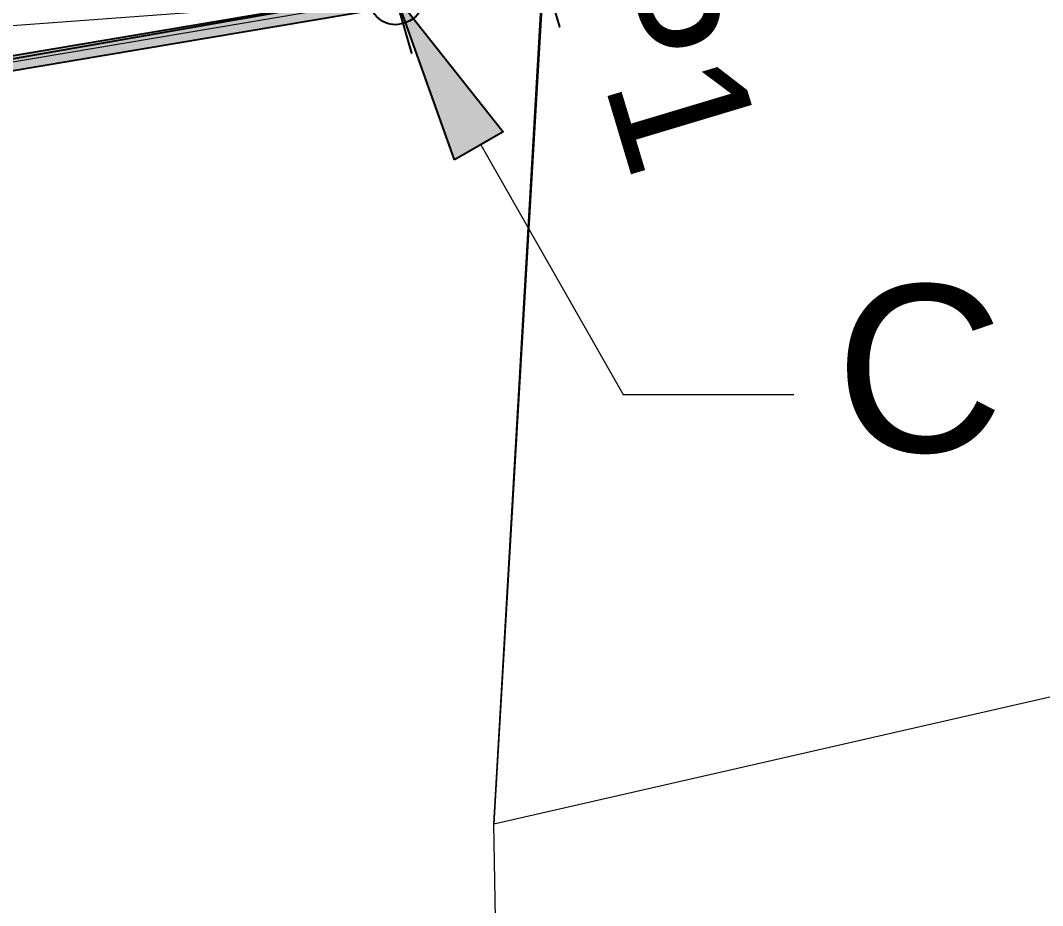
# Model space of a CAD drawing. Header units: millimetres. Extents: x 2928 to 3112, y 1220 to 1280.
# Drawn here: x 3001.741 to 3003.557, y 1260.569 to 1262.142 of the extents above; entities that cross this region are included whole.
import ezdxf

# ---------------------------------------------------------------- set-up
doc = ezdxf.new("R2010")
doc.units = ezdxf.units.MM
doc.styles.add('Arial$001', font='arial.ttf', dxfattribs={"height": 3.564})

msp = doc.modelspace()

# ---------------------------------------------------------------- hatches: boundary and pattern name
at = {"true_color": 0xdd0000}
h = msp.add_hatch(color=12, dxfattribs=at)
h.paths.add_polyline_path([(3002.98886, 1267.45733), (3002.96553, 1267.46066), (3002.68219, 1262.21392)])
h.paths.add_polyline_path([(3002.96553, 1267.46066), (3002.68219, 1262.21392), (3002.65886, 1262.23725)])
h.paths.add_polyline_path([(3002.68219, 1262.21392), (3002.65886, 1262.23725), (2998.68214, 1261.54058)])
h.paths.add_polyline_path([(3002.65886, 1262.23725), (2998.68214, 1261.54058), (2998.7088, 1261.57058)])
h.paths.add_polyline_path([(2998.68214, 1261.54058), (2998.7088, 1261.57058), (2998.98881, 1266.80065)])
h.paths.add_polyline_path([(2998.7088, 1261.57058), (2998.98881, 1266.80065), (2999.01547, 1266.77732)])
h.paths.add_polyline_path([(2998.98881, 1266.80065), (2999.01547, 1266.77732), (3002.97553, 1267.47066)])
h.paths.add_polyline_path([(2999.01547, 1266.77732), (3002.97553, 1267.47066), (3002.97886, 1267.44733)])
at = {"true_color": 0x000007}
msp.add_hatch(color=7, dxfattribs=at).paths.add_polyline_path([(3002.51219, 1261.89392), (3002.40886, 1262.18392), (3002.59886, 1261.94392)])

# ---------------------------------------------------------------- linework, layer by layer
at = {"color": 252, "linetype": 'Continuous', "lineweight": 5, "true_color": 0x989898}
for points in [[(3002.97886, 1267.46066), (3002.58219, 1260.7139), (3010.44564, 1262.51059), (3009.73896, 1268.67068)], [(3000.5255, 1266.90065), (2999.21881, 1266.80732), (2999.00214, 1266.79065), (2999.01881, 1266.58065), (2999.35881, 1261.95725), (3000.88217, 1262.07059), (3002.40886, 1262.18392), (3002.06885, 1266.80399), (3002.05218, 1267.01399), (3001.83885, 1266.99732)], [(2996.73878, 1254.68381), (3002.65553, 1256.53051), (3002.58219, 1260.7139), (3002.66886, 1262.22725), (2998.69547, 1261.55724), (2997.14878, 1261.29724)]]:
    msp.add_lwpolyline(points, close=True, dxfattribs=at)
at = {"color": 7, "linetype": 'Continuous', "lineweight": 5, "true_color": 0x000007}
msp.add_lwpolyline([(2999.00214, 1266.79065), (3002.97886, 1267.46066), (3002.66886, 1262.22725), (2998.69547, 1261.55724)], dxfattribs=at)
at = {"color": 7, "linetype": 'Continuous', "lineweight": -2, "true_color": 0x000007}
for points in [[(3002.64219, 1262.32059), (3002.69886, 1262.13059), (3002.69886, 1262.13059)], [(3002.37886, 1262.28059), (3002.43552, 1262.08392), (3002.43552, 1262.08392)]]:
    msp.add_lwpolyline(points, dxfattribs=at)
at = {"color": 12, "linetype": 'Continuous', "lineweight": -2, "true_color": 0xdd0000}
for points in [[(3002.68219, 1262.21392), (3002.65886, 1262.23725), (2998.68214, 1261.54058)], [(3002.65886, 1262.23725), (2998.68214, 1261.54058), (2998.7088, 1261.57058)]]:
    msp.add_lwpolyline(points, close=True, dxfattribs=at)
at = {"color": 7, "linetype": 'Continuous', "lineweight": -2, "true_color": 0x000007}
msp.add_lwpolyline([(3002.51219, 1261.89392), (3002.40886, 1262.18392), (3002.59886, 1261.94392)], close=True, dxfattribs=at)
at = {"color": 7, "linetype": 'Continuous', "lineweight": 9, "true_color": 0x000007}
msp.add_lwpolyline([(3002.55886, 1261.92058), (3002.8122, 1261.47724), (3003.11553, 1261.47724)], dxfattribs=at)
at = {"color": 7, "linetype": 'Continuous', "lineweight": -2, "true_color": 0x000007}
msp.add_open_spline([(3002.42219, 1262.13725), (3002.44886, 1262.14392), (3002.46552, 1262.17392), (3002.45552, 1262.19725), (3002.45552, 1262.19725), (3002.44886, 1262.22392), (3002.42219, 1262.24059), (3002.39552, 1262.23392), (3002.39552, 1262.23392), (3002.36886, 1262.22392), (3002.35219, 1262.19725), (3002.36219, 1262.17059), (3002.36219, 1262.17059), (3002.36886, 1262.14392), (3002.39552, 1262.12725), (3002.42219, 1262.13725)], degree=3, knots=[0, 0, 0, 0, 0.0625, 0.0625, 0.0625, 0.0625, 0.125, 0.125, 0.125, 0.125, 0.1875, 0.1875, 0.1875, 0.1875, 1, 1, 1, 1], dxfattribs=at)

# ---------------------------------------------------------------- texts
at = {"color": 12, "true_color": 0xdd0000, "style": 'Arial$001'}
msp.add_text('P1', height=0.241122, rotation=286.69931, dxfattribs=at).set_placement((3002.71219, 1262.24725))
at = {"color": 7, "true_color": 0x000007, "style": 'Arial$001'}
msp.add_text('C', height=0.29703, dxfattribs=at).set_placement((3003.18887, 1261.37487))

doc.saveas('drawing.dxf')
